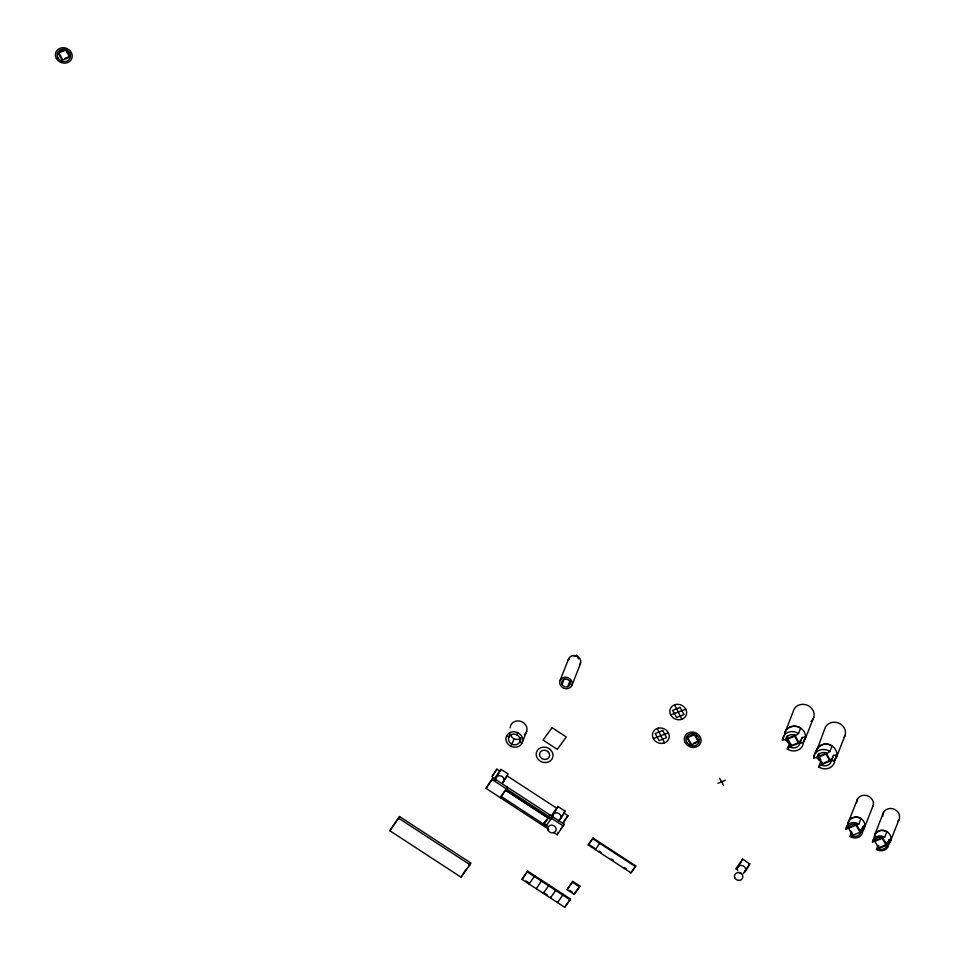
<?xml version="1.0" encoding="UTF-8"?>
<svg xmlns="http://www.w3.org/2000/svg" width="955" height="955" viewBox="0 0 955 955"><rect width="100%" height="100%" fill="white"/><g stroke="black" fill="none" stroke-linecap="round" stroke-linejoin="round"><path stroke-width="1.43" d="M874.231 837.989L874.326 835.983A8.547 7.604 21.5 0 1 881.895 830.193L884.091 830.432A8.547 7.604 21.5 0 1 891.015 837.857L890.92 839.863A8.547 7.604 21.5 0 1 889.081 843.349M882.79 816.262L882.886 814.257A8.547 7.604 21.5 0 1 890.442 808.467L892.639 808.718A8.547 7.604 21.5 0 1 899.574 816.143L899.479 818.149A8.547 7.604 21.5 0 1 897.628 821.634M848.052 824.643C847.61 817.444 857.483 814.794 862.067 819.486A8.547 7.604 21.5 0 1 864.872 825.001L862.735 830.42M784.485 735.099L782.36 740.113L785.75 739.612L787.35 735.541M811.082 721.335A10.672 9.502 21.5 0 0 808.849 706.008A10.672 9.502 21.5 0 0 793.438 710.795L784.688 733.655C785.702 726.48 795.229 724.2 800.648 728.092L798.511 733.524L795.909 735.481L795.049 735.052A7.401 6.59 21.5 0 0 785.917 738.764L785.75 739.612M804.014 741.45L805.543 736.568A10.672 9.502 21.5 0 0 802.439 729.536C797.497 724.32 787.111 725.263 784.843 732.628M815.868 752.994L824.81 728.689A10.672 9.502 21.5 0 1 838.991 723.269A10.672 9.502 21.5 0 1 844.125 737.356M833.858 761.063L836.568 756.933L836.926 754.462A10.672 9.502 21.5 0 0 833.811 747.431C828.88 742.226 818.483 743.157 816.215 750.523M884.664 837.332L883.638 836.723A8.225 7.33 21.5 0 0 872.5 841.821L874.04 841.295A6.828 6.088 21.5 0 1 882.289 837.535L884.664 837.332L886.801 831.901L885.774 831.292A8.225 7.33 21.5 0 0 874.637 836.389L874.637 836.855M887.111 845.044L887.052 845.438A6.828 6.088 21.5 0 1 878.803 849.198L876.439 849.389L877.454 850.01A8.225 7.33 21.5 0 0 888.592 844.912L890.729 839.015L889.248 839.612L887.111 845.044L888.592 844.435M889.248 839.612L889.189 840.006A6.828 6.088 21.5 0 1 886.049 843.528M803.907 741.641L805.531 736.985L802.14 737.487L799.836 743.766A7.401 6.59 21.5 0 1 790.704 747.479L789.845 747.049L787.242 749.007L789.427 743.539L790.847 744.291L789.845 747.049M801.973 738.334L802.14 737.487M817.134 757.518L817.289 756.67A7.401 6.59 21.5 0 1 826.421 752.946L827.293 753.376L829.883 751.43L832.02 745.998C822.959 739.791 814.364 749.018 813.732 758.007L817.134 757.518L818.733 753.435M834.551 760.287L836.914 754.892L833.524 755.381L831.22 761.66A7.401 6.59 21.5 0 1 822.076 765.385L821.216 764.955L818.626 766.901L820.799 761.445M833.524 755.381L833.357 756.229A7.401 6.59 21.5 0 1 829.776 759.894M848.04 823.902C848.315 817.707 856.349 815.272 860.968 818.638L858.82 824.07L856.325 824.511A6.828 6.088 21.5 0 0 847.885 827.949L845.903 829.334L848.112 823.879M863.75 829.143L864.872 825.753L863.045 826.35L860.753 832.569A6.828 6.088 21.5 0 1 852.314 836.007L849.819 836.449L851.418 832.378M863.045 826.35L862.89 827.137A6.828 6.088 21.5 0 1 859.596 830.516M494.786 778.17L500.898 769.384L508.096 773.908A6.828 0.645 -57.8 0 1 502.593 783.028M551.715 815.307L557.839 806.521L565.038 811.046A6.828 0.645 -57.8 0 1 560.406 818.96M58.255 53.146L58.589 52.31L66.05 49.266L69.954 56.381L69.631 57.216L62.171 60.261L58.255 53.146L65.716 50.102L66.05 49.266M62.171 60.261L62.493 59.425L58.589 52.31M389.843 830.743L399.56 816.549L470.731 862.962L470.027 864.776L461.014 877.156L389.843 830.743L399.56 816.549M500.241 797.64L486.011 788.353L493.043 777.824L564.214 824.249L557.183 834.765L553.602 832.438M510.006 734.204L508.931 736.914L506.687 735.851M486.011 788.353L493.043 777.824M514.1 738.824L510.973 746.237M461.014 877.156L466.231 869.157M520.797 739.337L519.723 742.047A5.981 5.324 21.5 0 1 509.576 742.333A5.981 5.324 21.5 0 1 513.683 734.073A5.981 5.324 21.5 0 1 519.723 742.047L521.967 743.121M522.421 742.226A8.547 7.604 21.5 0 0 518.696 733.201L516.679 732.246A8.547 7.604 21.5 0 0 507.129 734.956L506.245 736.735A8.547 7.604 21.5 0 0 509.958 745.76L511.976 746.715A8.547 7.604 21.5 0 0 521.526 744.005L526.694 731.363M506.078 789.105L501.196 796.494M506.532 788.997L507.284 787.111M560.06 680.521L568.619 658.795M568.846 659.237L569.168 658.401M562.089 684.317L564.238 678.886M576.295 656.192L576.629 655.357L578.587 658.914M567.724 686.669L570.398 679.888M580.21 663.307L580.545 662.472M571.878 685.475A6.41 5.706 21.5 0 0 564.954 677.214A6.41 5.706 21.5 0 0 561.086 686.299A6.41 5.706 21.5 0 0 571.878 685.475L580.437 663.749M521.967 879.4L527.697 871.127L570.41 898.989L570.075 899.825L564.668 907.25L521.967 879.4L527.697 871.127M548.337 818.089L505.625 790.239L548.397 818.149L543.896 824.344L544.565 822.422M543.896 824.344L544.207 823.568M549.985 814.961L542.929 825.514L500.229 797.664L506.544 788.973M529.416 883.196L529.082 884.043L534.812 875.771M557.183 834.765L557.911 832.915M541.939 880.415L536.197 888.687M543.646 892.483L543.323 893.319L549.053 885.058M550.76 897.127L550.438 897.963L556.168 889.702M557.887 901.771L557.553 902.606L563.283 894.346M567.043 889.63L572.785 881.37L579.9 886.001L579.566 886.849L574.17 894.274L567.043 889.63L572.785 881.37M588.244 844.996L593.043 838.036L635.743 865.887L635.445 866.651L630.945 872.846L588.244 844.996L593.043 838.036M564.668 907.25L570.41 898.989M574.17 894.274L579.9 886.001M600.158 842.668L595.359 849.64M630.945 872.846L635.743 865.887M686.991 737.833L687.325 736.997L694.786 733.953L698.69 741.068L698.368 741.904L690.907 744.948L686.991 737.833L694.452 734.789L694.786 733.953M690.907 744.948L691.241 744.112L687.325 736.997M787.195 739.23L787.517 738.394L794.978 735.35L798.893 742.465L798.559 743.3L791.098 746.344L787.195 739.23L794.655 736.186L794.978 735.35M742.632 859.07L742.501 859.428A6.41 0.621 -57.6 0 1 738.728 865.803L737.928 866.937A6.41 0.621 -57.6 0 1 735.947 868.728L742.632 859.07L749.675 863.989A6.41 0.621 -57.6 0 1 744.279 872.584M791.098 746.344L791.432 745.509L787.517 738.394M787.242 749.007A10.672 9.502 21.5 0 0 803.394 742.417L805.531 736.985M805.196 739.039L813.791 717.205M818.566 757.124L818.901 756.288L826.362 753.244L830.265 760.359L829.943 761.207L822.482 764.239L818.566 757.124L826.027 754.08L826.362 753.244M821.216 764.955L822.291 762.233M822.482 764.239L822.804 763.403M818.626 766.901A10.672 9.502 21.5 0 0 834.777 760.323L836.914 754.892M836.568 756.933L845.175 735.099M848.219 822.649L857.542 798.965M847.742 828.737L848.804 826.015M848.637 828.224L848.971 827.388L856.42 824.344L860.336 831.459L860.001 832.294L852.552 835.339L848.637 828.224L856.098 825.18L856.42 824.344M852.552 835.339L852.875 834.503M849.819 836.449A8.547 7.604 21.5 0 0 862.735 831.184L864.872 825.753M863.977 828.845L873.312 805.161M874.995 834.109L883.542 812.383M872.5 842.286L874.112 838.215M873.98 841.689L875.592 837.607M874.864 841.331L875.186 840.496L882.647 837.451L886.562 844.566L886.228 845.402L878.779 848.446L874.864 841.331L882.325 838.287L882.647 837.451M876.439 849.389L878.039 845.318M877.908 848.792L878.982 846.082M878.779 848.446L879.101 847.61M890.263 841.737L898.81 820.011M507.224 775.162L502.557 782.694M516.703 734.717L517.694 732.724M564.19 820.799L563.366 822.756L568.046 815.773L564.286 813.159M564.715 819.915L565.3 818.984M561.397 817.193L565.038 811.046M749.818 863.63L744.47 872.034M560.036 819.139L560.681 818.232M468.487 866.066L470.731 862.962M546.045 820.381L543.682 823.628L547.239 825.956M545.245 826.982L551.548 818.316M561.062 828.582L564.214 824.249M566.518 817.217L568.022 815.594M802.487 743.169L803.179 742.393L802.296 743.288M744.339 872.309L745.688 869.73A4.274 3.808 21.5 0 0 739.528 865.708L737.928 866.937A4.274 3.808 21.5 0 0 737.761 870.781M64.988 58.41L69.954 56.381M574.146 656.372L576.629 655.357M693.724 743.097L698.69 741.068M792.674 744.996L798.893 742.465M717.85 783.315L725.311 780.283M824.058 762.902L830.265 760.359M880.343 847.097L886.562 844.566M496.851 769.181L492.195 776.331L496.851 769.181L499.358 770.804M653.363 738.537L668.333 732.831M670.72 714.853L685.738 709.267M860.909 831.781L862.735 831.184M800.004 742.918L803.394 742.417M831.375 760.813L834.777 760.323M820.763 761.469L818.972 760.037A10.672 9.502 21.5 0 1 817.289 757.924M506.842 775.687L556.789 808.264M592.745 838.8L635.445 866.651M492.314 779.686L563.486 826.111M548.457 817.922L550.749 819.414M588.543 844.22L594.476 848.088M599.215 851.18L601.59 852.731M611.081 858.915L613.456 860.467M624.128 867.427L626.504 868.978M501.124 796.422L546.117 825.765M542.941 825.49L548.827 829.322M572.451 882.205L579.566 886.849M569.753 890.335L572.117 891.886M527.363 871.963L570.075 899.825M525.847 880.88L528.222 882.432M544.839 893.259L547.203 894.811M398.856 818.363L470.027 864.776M789.785 743.814L787.6 742.13A10.672 9.502 21.5 0 1 785.917 740.018M882.325 838.287L886.228 845.402M826.027 754.08L829.943 761.207M818.901 756.288L820.858 759.846M856.098 825.18L860.001 832.294M850.917 830.946L852.23 833.309M794.655 736.186L798.559 743.3M719.628 778.241L723.544 785.356M694.452 734.789L698.368 741.904M65.716 50.102L69.631 57.216M657.136 728.57L664.561 742.811M674.576 704.909L681.87 719.199M890.729 839.015L890.729 839.481A8.225 7.33 21.5 0 1 890.191 841.307M743.67 873.288A6.41 0.621 -57.6 0 1 743.265 873.646M741.319 873.109A4.274 3.808 21.5 0 1 739.23 872.357M559.654 819.736A4.274 3.808 21.5 0 1 558.759 820.25M552.694 817.241A4.274 3.808 21.5 0 1 557.517 812.956A4.274 3.808 21.5 0 1 560.358 819.02M510.185 727.841A8.547 7.604 21.5 0 1 521.991 721.813A8.547 7.604 21.5 0 1 524.438 734.61M521.072 737.761A5.981 5.324 21.5 0 1 514.817 739.11A5.981 5.324 21.5 0 1 510.603 734.216M568.237 660.239A6.41 5.706 21.5 0 1 576.76 656.025A6.41 5.706 21.5 0 1 579.661 665.026M782.36 740.113A10.672 9.502 21.5 0 1 798.511 733.524M801.173 739.85A7.401 6.59 21.5 0 1 798.404 741.999M813.732 758.007A10.672 9.502 21.5 0 1 829.883 751.43M845.903 829.334A8.547 7.604 21.5 0 1 858.82 824.07M849.413 828.534A8.547 7.604 21.5 0 1 848.458 826.66M856.647 802.809A8.547 7.604 21.5 0 1 866.782 795.563A8.547 7.604 21.5 0 1 872.584 807.011M500.898 769.384A6.828 0.645 -57.8 0 1 497.686 775.162A6.828 0.645 -57.8 0 1 494.129 779.996M495.752 780.104A4.274 3.808 21.5 0 1 501.112 775.973A4.274 3.808 21.5 0 1 502.712 782.599M557.839 806.521A6.828 0.645 -57.8 0 1 551.608 816.561M559.535 820.166A6.828 0.645 -57.8 0 1 558.806 821.085M552.05 727.686L543.037 740.065L557.278 749.353L566.279 736.974L552.05 727.686M680.067 707.392L672.607 710.425L676.522 717.539L683.983 714.507L680.067 707.392M662.663 730.491L655.202 733.524L659.117 740.638L666.578 737.606L662.663 730.491M658.126 728.188L656.157 728.94A8.547 7.604 21.5 0 0 652.886 737.594L653.853 739.48A8.547 7.604 21.5 0 0 663.57 743.181L665.539 742.429A8.547 7.604 21.5 0 0 668.822 733.774L667.843 731.9A8.547 7.604 21.5 0 0 658.126 728.188M675.567 704.539L673.585 705.279A8.547 7.604 21.5 0 0 670.231 713.91L671.198 715.784A8.547 7.604 21.5 0 0 680.891 719.569L682.861 718.828A8.547 7.604 21.5 0 0 686.215 710.198L685.26 708.324A8.547 7.604 21.5 0 0 675.567 704.539M564.727 679.148L563.713 679.494A4.345 3.868 21.5 0 0 561.862 683.828L562.328 684.795A4.345 3.868 21.5 0 0 567.21 686.848L568.225 686.502A4.345 3.868 21.5 0 0 570.075 682.157L569.61 681.19A4.345 3.868 21.5 0 0 564.727 679.148M549.782 749.15L547.895 747.992A8.547 7.604 21.5 0 0 537.343 750.403A8.547 7.604 21.5 0 0 539.42 760.55L541.318 761.708A8.547 7.604 21.5 0 0 551.859 759.285A8.547 7.604 21.5 0 0 549.782 749.15M547.848 751.537L546.738 750.809A5.121 4.56 21.5 0 0 541.354 758.163L542.476 758.891A5.121 4.56 21.5 0 0 547.848 751.537M734.908 878.027A4.274 3.808 21.5 0 0 742.19 878.827A4.274 3.808 21.5 0 0 738.8 872.667A4.274 3.808 21.5 0 0 734.908 878.027M685.26 742.787A8.547 7.604 21.5 0 0 699.836 744.399A8.547 7.604 21.5 0 0 693.067 732.067A8.547 7.604 21.5 0 0 685.26 742.787M686.752 742.19A6.828 6.088 21.5 0 0 698.415 743.467A6.828 6.088 21.5 0 0 692.996 733.607A6.828 6.088 21.5 0 0 686.752 742.19M56.381 58.47A8.547 7.604 21.5 0 0 70.957 60.07A8.547 7.604 21.5 0 0 64.188 47.75A8.547 7.604 21.5 0 0 56.381 58.47M57.873 57.861A6.828 6.088 21.5 0 0 69.536 59.15A6.828 6.088 21.5 0 0 64.116 49.29A6.828 6.088 21.5 0 0 57.873 57.861M548.218 830.528A4.274 3.808 21.5 0 0 555.512 831.327A4.274 3.808 21.5 0 0 552.121 825.168A4.274 3.808 21.5 0 0 548.218 830.528"/></g></svg>
